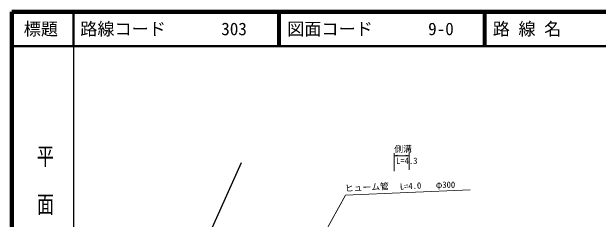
# Model space of a CAD drawing. Units: millimetres, scale not verified. Extents: x 40000 to 680000, y 20000 to 380000.
# Drawn here: x 40000 to 211170, y 319527 to 380000 of the extents above; entities that cross this region are included whole.
import ezdxf
from ezdxf.enums import TextEntityAlignment as Align

# ---------------------------------------------------------------- set-up
doc = ezdxf.new("R2010")
doc.units = ezdxf.units.MM
doc.header["$LTSCALE"] = 1000
for name, color, linetype, lineweight in [('M-BMK-SRVR', 3, 'Continuous', 25), ('M-STR-HTXT', 7, 'Continuous', 13), ('M-TTL', 2, 'Continuous', 140), ('M-TTL-BAND', 7, 'Continuous', 25), ('M-TTL-LINE', 7, 'Continuous', 50)]:
    doc.layers.add(name, color=color, linetype=linetype, lineweight=lineweight)
doc.layers.add('M-TTL-TXT', color=7, linetype='Continuous')
doc.styles.add('@ＭＳ ゴシック', font='')
doc.styles.add('ＭＳ ゴシック', font='')
doc.styles.get('@ＭＳ ゴシック').set_extended_font_data('@MS Gothic')
doc.styles.get('ＭＳ ゴシック').set_extended_font_data('MS Gothic')

msp = doc.modelspace()

# ---------------------------------------------------------------- linework, layer by layer
at = {"layer": 'M-BMK-SRVR'}
msp.add_line((81886, 280392), (107102, 336091), dxfattribs=at)
at = {"layer": 'M-STR-HTXT'}
for p, q in [((155985, 333918), (155985, 338993)), ((151605, 333549), (151646, 338748)), ((151640, 337973), (152610, 338232)), ((151640, 337973), (155985, 337970)), ((155985, 337970), (155016, 338231)), ((137360, 326508), (173751, 328105)), ((120310, 295838), (137360, 326508))]:
    msp.add_line(p, q, dxfattribs=at)
at = {"layer": 'M-TTL'}
for p, q in [((40000, 380000), (40000, 20000)), ((680000, 380000), (40000, 380000))]:
    msp.add_line(p, q, dxfattribs=at)
at = {"layer": 'M-TTL-BAND'}
msp.add_line((58000, 370000), (58000, 20000), dxfattribs=at)
at = {"layer": 'M-TTL-LINE'}
for p, q in [((58000, 380000), (58000, 370000)), ((117750, 380000), (117750, 370000)), ((118250, 380000), (118250, 370000)), ((177750, 380000), (177750, 370000)), ((178250, 380000), (178250, 370000)), ((40000, 370000), (680000, 370000))]:
    msp.add_line(p, q, dxfattribs=at)

# ---------------------------------------------------------------- texts
at = {"layer": 'M-STR-HTXT', "style": 'ＭＳ ゴシック'}
for s, p in [('側溝', (151645, 338520)), ('L=4.3', (152180, 335102)), ('φ300', (163772, 328129))]:
    msp.add_text(s, height=1833, dxfattribs=at).set_placement(p, align=Align.BOTTOM_LEFT)
for s, rotation, p in [('ヒューム管', 2.853, (137304, 327054)), ('L=4.0', 3.013, (153356, 327606))]:
    msp.add_text(s, height=1833, rotation=rotation, dxfattribs=at).set_placement(p, align=Align.BOTTOM_LEFT)
at = {"layer": 'M-TTL-BAND', "style": '@ＭＳ ゴシック', "width": 1.4}
msp.add_text('平  面  図', height=3666, rotation=270, dxfattribs=at).set_placement((49777, 306475), align=Align.MIDDLE_RIGHT)
at = {"layer": 'M-TTL-TXT', "style": 'ＭＳ ゴシック'}
msp.add_text('標題', height=3666, dxfattribs=at).set_placement((48500, 375000), align=Align.MIDDLE_CENTER)
for s, p in [('路線コード', (60000, 375000)), ('303', (101142, 375000)), ('図面コード', (120380, 375000)), ('9-0', (161521, 375000)), ('路 線 名', (180380, 375000))]:
    msp.add_text(s, height=3666, dxfattribs=at).set_placement(p, align=Align.MIDDLE_LEFT)

doc.saveas('drawing.dxf')
